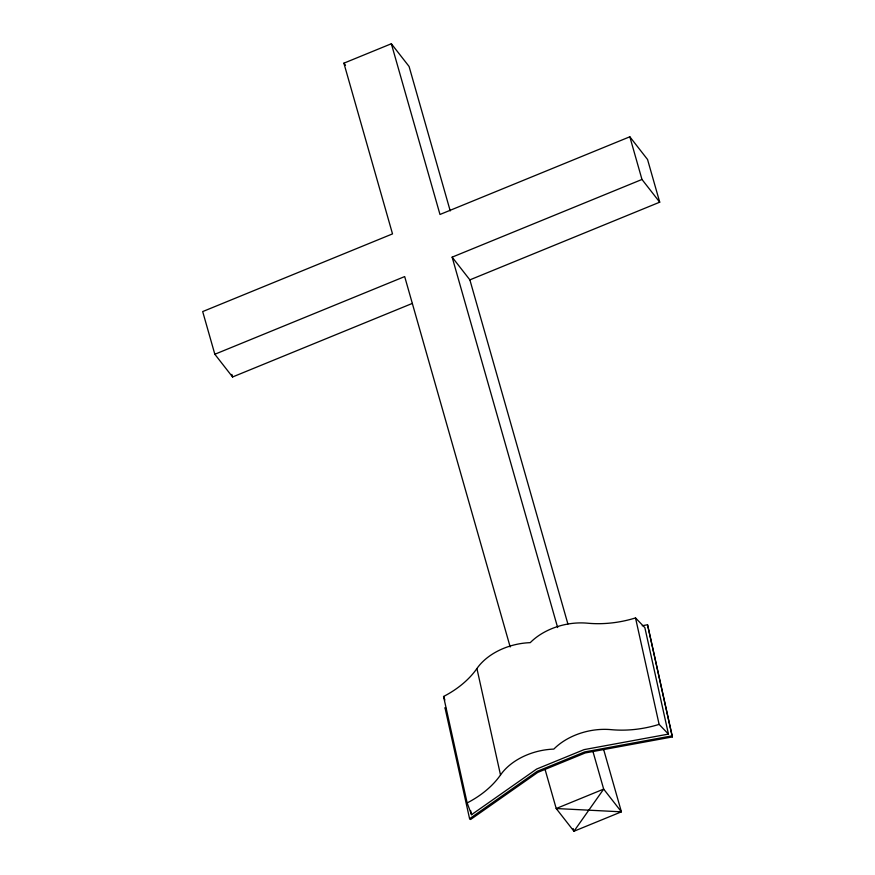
<?xml version="1.0" encoding="UTF-8"?>
<svg xmlns="http://www.w3.org/2000/svg" width="875" height="875" viewBox="0 0 875 875"><rect width="100%" height="100%" fill="white"/><g stroke="black" fill="none" stroke-linecap="round" stroke-linejoin="round"><path stroke-width="1.31" d="M471.538 814.691L536.637 769.048L584.095 749.623L668.445 734.103L644.864 627.659L635.523 617.925A87.445 59.959 -12.5 0 1 587.672 623.208A54.184 37.155 -12.5 0 0 530.239 642.655A54.184 37.155 -12.5 0 0 476.919 668.533A87.445 59.959 -12.5 0 1 443.559 696.489L467.152 802.933L471.538 814.691L470.662 810.698M672.164 735.831L672.317 736.936L585.266 752.948L537.797 772.373L470.619 819.481L469.591 818.727L537.152 771.356L584.609 751.942L672.164 735.831L647.544 624.761L642.239 625.734M412.355 303.406L232.575 376.972L214.834 354.255L202.683 311.577L392.514 233.888L343.886 63.175L391.344 43.75L409.084 66.467L450.231 210.919M659.717 202.18L641.977 179.463L452.134 257.152L469.875 279.869L659.717 202.18L647.555 159.502L629.825 136.784L439.983 214.473L391.344 43.75M214.834 354.255L404.677 276.577L510.191 646.975M445.998 708.411L444.97 707.656L469.591 818.727M635.523 617.925L659.116 724.38L668.445 734.103M343.886 63.175L345.505 65.231M443.559 696.489L444.883 700.011M629.825 136.784L641.977 179.463M469.875 279.869L567.897 623.995M603.444 748.781L621.403 811.825L573.945 831.25L556.216 808.533L544.983 769.125M452.134 257.152L557.648 627.55M592.823 751.023L603.673 789.108L621.403 811.825L556.216 808.533L603.673 789.108L573.945 831.25L573.202 828.625M231.831 374.391L232.575 376.972M672.317 736.936L647.544 624.761M476.919 668.533L500.511 774.977A87.445 59.959 -12.5 0 1 467.152 802.933M659.116 724.38A87.445 59.959 -12.5 0 1 611.264 729.663A54.184 37.155 -12.5 0 0 553.82 749.098A54.184 37.155 -12.5 0 0 500.511 774.977"/></g></svg>
